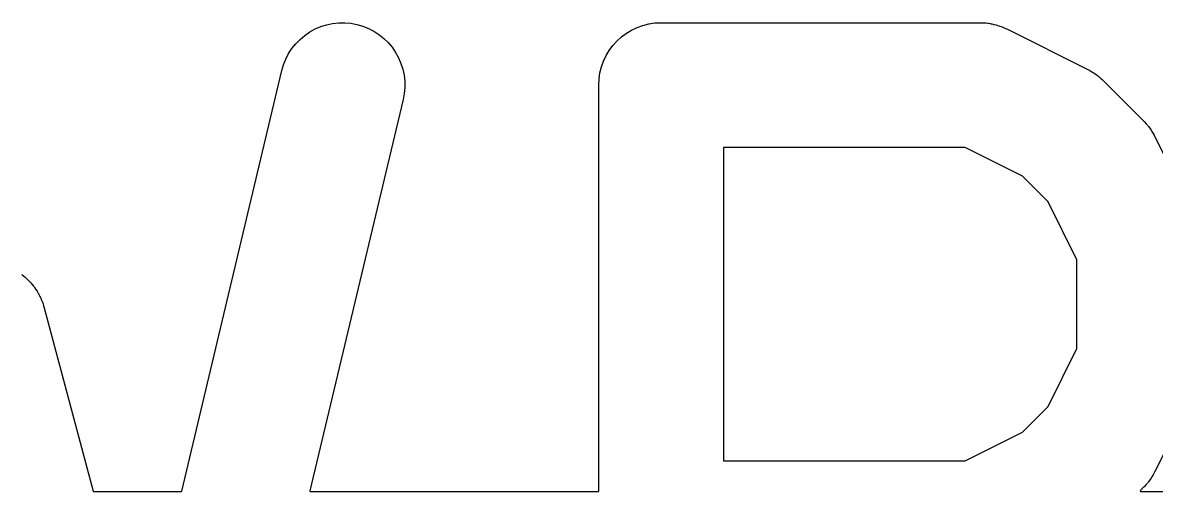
# Model space of a CAD drawing. Header units: metres. Extents: x 89 to 153, y -105 to 4.
# Drawn here: x 135.967 to 137.323, y -102.54 to -101.98 of the extents above; entities that cross this region are included whole.
import ezdxf

# ---------------------------------------------------------------- set-up
doc = ezdxf.new("R2010")
doc.units = ezdxf.units.M

msp = doc.modelspace()

# ---------------------------------------------------------------- linework, layer by layer
for points in [[(135.9663, -102.2813), (135.9682, -102.283), (135.9682, -102.283), (135.9682, -102.283), (135.9682, -102.283), (135.9682, -102.283), (135.9682, -102.283), (135.9682, -102.283), (135.9702, -102.2846), (135.971, -102.2853), (135.971, -102.2853), (135.971, -102.2853), (135.971, -102.2853), (135.971, -102.2853), (135.971, -102.2853), (135.971, -102.2853), (135.971, -102.2854), (135.9718, -102.2861), (135.9736, -102.2879), (135.9736, -102.2879), (135.9736, -102.2879), (135.9736, -102.2879), (135.9736, -102.2879), (135.9736, -102.2879), (135.9736, -102.2879), (135.9754, -102.2896), (135.9761, -102.2905), (135.9761, -102.2905), (135.9761, -102.2905), (135.9761, -102.2905), (135.9761, -102.2905), (135.9762, -102.2905), (135.9762, -102.2905), (135.9762, -102.2905), (135.9769, -102.2913), (135.9785, -102.2933), (135.9785, -102.2933), (135.9785, -102.2933), (135.9785, -102.2933), (135.9785, -102.2933), (135.9785, -102.2933), (135.9785, -102.2933), (135.9801, -102.2952), (135.9808, -102.2961), (135.9808, -102.2962), (135.9808, -102.2962), (135.9808, -102.2962), (135.9808, -102.2962), (135.9808, -102.2962), (135.9808, -102.2962), (135.9808, -102.2962), (135.9815, -102.297), (135.9829, -102.2992), (135.9829, -102.2992), (135.9829, -102.2992), (135.9829, -102.2992), (135.9829, -102.2992), (135.9829, -102.2992), (135.9829, -102.2992), (135.9843, -102.3012), (135.9848, -102.3022), (135.9848, -102.3022), (135.9848, -102.3022), (135.9848, -102.3022), (135.9848, -102.3022), (135.9848, -102.3022), (135.9848, -102.3022), (135.9849, -102.3023), (135.9855, -102.3032), (135.9866, -102.3054), (135.9866, -102.3054), (135.9866, -102.3054), (135.9866, -102.3054), (135.9866, -102.3054), (135.9866, -102.3054), (135.9866, -102.3054), (135.9878, -102.3076), (135.9883, -102.3087), (135.9883, -102.3087), (135.9883, -102.3087), (135.9883, -102.3087), (135.9883, -102.3087), (135.9883, -102.3087), (135.9883, -102.3087), (135.9883, -102.3087), (135.9888, -102.3097), (135.9897, -102.312), (135.9897, -102.312), (135.9897, -102.312), (135.9897, -102.312), (135.9897, -102.312), (135.9897, -102.312), (135.9897, -102.312), (135.9907, -102.3144), (135.9911, -102.3154), (135.9911, -102.3154), (135.9911, -102.3154), (135.9911, -102.3154), (135.9911, -102.3154), (135.9911, -102.3154), (135.9911, -102.3154), (135.9911, -102.3155), (135.9915, -102.3165), (135.9922, -102.3189), (135.9922, -102.3189), (135.9922, -102.3189), (135.9922, -102.3189), (135.9922, -102.3189), (135.9922, -102.3189), (135.9922, -102.3189), (135.993, -102.3213), (136.0513, -102.5401), (136.0513, -102.5401), (136.0513, -102.5401), (136.0513, -102.5401), (136.0513, -102.5401), (136.0513, -102.5401), (136.0513, -102.5401), (136.0513, -102.5401), (136.0513, -102.5402), (136.0513, -102.5402), (136.0513, -102.5402), (136.0513, -102.5402), (136.0513, -102.5402), (136.0513, -102.5402), (136.0514, -102.5402), (136.0514, -102.5402), (136.0514, -102.5402), (136.0514, -102.5402), (136.0514, -102.5402), (136.0514, -102.5402), (136.0514, -102.5402), (136.0514, -102.5403), (136.0514, -102.5403), (136.0514, -102.5403), (136.0514, -102.5403), (136.0514, -102.5403), (136.0514, -102.5403), (136.0514, -102.5403), (136.0514, -102.5403), (136.0514, -102.5403), (136.0514, -102.5403), (136.0514, -102.5403), (136.0514, -102.5403), (136.0515, -102.5403), (136.0515, -102.5403), (136.0515, -102.5403), (136.0515, -102.5404), (136.0515, -102.5404), (136.0515, -102.5404), (136.0515, -102.5404), (136.0515, -102.5404), (136.0515, -102.5404), (136.0515, -102.5404), (136.0515, -102.5404), (136.0515, -102.5404), (136.0515, -102.5404), (136.0515, -102.5404), (136.0515, -102.5404), (136.0516, -102.5404), (136.0516, -102.5404), (136.0516, -102.5404), (136.0516, -102.5404), (136.0516, -102.5404), (136.0516, -102.5404), (136.0516, -102.5404), (136.0516, -102.5404), (136.0516, -102.5404), (136.0516, -102.5404), (136.0516, -102.5404), (136.0516, -102.5404), (136.0516, -102.5404), (136.0516, -102.5404), (136.0517, -102.5405), (136.0517, -102.5405), (136.0517, -102.5405), (136.0517, -102.5405), (136.0517, -102.5405), (136.0517, -102.5405), (136.0517, -102.5405), (136.0517, -102.5405), (136.0517, -102.5405), (136.0517, -102.5405), (136.0517, -102.5405), (136.0517, -102.5405), (136.0518, -102.5405), (136.0518, -102.5405), (136.0518, -102.5405), (136.0518, -102.5405), (136.0518, -102.5405), (136.0518, -102.5405), (136.1569, -102.5405), (136.1569, -102.5405), (136.1569, -102.5405), (136.1569, -102.5405), (136.1569, -102.5405), (136.1569, -102.5405), (136.1569, -102.5405), (136.1569, -102.5405), (136.1569, -102.5405), (136.1569, -102.5405), (136.1569, -102.5405), (136.157, -102.5405), (136.157, -102.5405), (136.157, -102.5405), (136.157, -102.5405), (136.157, -102.5405), (136.157, -102.5405), (136.157, -102.5405), (136.157, -102.5404), (136.157, -102.5404), (136.157, -102.5404), (136.157, -102.5404), (136.157, -102.5404), (136.1571, -102.5404), (136.1571, -102.5404), (136.1571, -102.5404), (136.1571, -102.5404), (136.1571, -102.5404), (136.1571, -102.5404), (136.1571, -102.5404), (136.1571, -102.5404), (136.1571, -102.5404), (136.1571, -102.5404), (136.1571, -102.5404), (136.1571, -102.5404), (136.1571, -102.5404), (136.1571, -102.5404), (136.1571, -102.5404), (136.1572, -102.5404), (136.1572, -102.5404), (136.1572, -102.5404), (136.1572, -102.5404), (136.1572, -102.5404), (136.1572, -102.5404), (136.1572, -102.5404), (136.1572, -102.5403), (136.1572, -102.5403), (136.1572, -102.5403), (136.1572, -102.5403), (136.1572, -102.5403), (136.1572, -102.5403), (136.1572, -102.5403), (136.1572, -102.5403), (136.1572, -102.5403), (136.1573, -102.5403), (136.1573, -102.5403), (136.1573, -102.5403), (136.1573, -102.5403), (136.1573, -102.5403), (136.1573, -102.5403), (136.1573, -102.5403), (136.1573, -102.5403), (136.1573, -102.5402), (136.1573, -102.5402), (136.1573, -102.5402), (136.1573, -102.5402), (136.1573, -102.5402), (136.1573, -102.5402), (136.1573, -102.5402), (136.1573, -102.5402), (136.1573, -102.5402), (136.1573, -102.5402), (136.1573, -102.5402), (136.1573, -102.5402), (136.1573, -102.5402), (136.1573, -102.5402), (136.1573, -102.5402), (136.1573, -102.5401), (136.1573, -102.5401), (136.1573, -102.5401), (136.1574, -102.5401), (136.1574, -102.5401), (136.1574, -102.5401), (136.1574, -102.5401), (136.1574, -102.5401), (136.1574, -102.5401), (136.277, -102.0376), (136.2791, -102.0305), (136.2818, -102.0237), (136.2851, -102.0172), (136.2891, -102.0111), (136.2937, -102.0054), (136.2988, -102.0002), (136.3044, -101.9955), (136.3105, -101.9913), (136.3169, -101.9878), (136.3236, -101.9849), (136.3306, -101.9827), (136.3377, -101.9812), (136.345, -101.9804), (136.3523, -101.9803), (136.3596, -101.981), (136.3668, -101.9823), (136.3738, -101.9844), (136.3806, -101.9871), (136.3871, -101.9904), (136.3932, -101.9944), (136.3989, -101.999), (136.4042, -102.0041), (136.4089, -102.0097), (136.413, -102.0158), (136.4165, -102.0222), (136.4194, -102.0289), (136.4216, -102.0359), (136.4231, -102.043), (136.4239, -102.0503), (136.424, -102.0576), (136.4234, -102.0649), (136.422, -102.0721), (136.3107, -102.5399), (136.3107, -102.5399), (136.3107, -102.5399), (136.3107, -102.5399), (136.3107, -102.5399), (136.3107, -102.5399), (136.3107, -102.5399), (136.3107, -102.5399), (136.3106, -102.5399), (136.3106, -102.5399), (136.3106, -102.5399), (136.3106, -102.5399), (136.3106, -102.54), (136.3106, -102.54), (136.3106, -102.54), (136.3106, -102.54), (136.3106, -102.54), (136.3106, -102.54), (136.3106, -102.54), (136.3106, -102.54), (136.3106, -102.54), (136.3106, -102.54), (136.3106, -102.54), (136.3107, -102.54), (136.3107, -102.5401), (136.3107, -102.5401), (136.3107, -102.5401), (136.3107, -102.5401), (136.3107, -102.5401), (136.3107, -102.5401), (136.3107, -102.5401), (136.3107, -102.5401), (136.3107, -102.5401), (136.3107, -102.5401), (136.3107, -102.5401), (136.3107, -102.5401), (136.3107, -102.5401), (136.3107, -102.5401), (136.3107, -102.5402), (136.3107, -102.5402), (136.3107, -102.5402), (136.3107, -102.5402), (136.3107, -102.5402), (136.3107, -102.5402), (136.3107, -102.5402), (136.3107, -102.5402), (136.3107, -102.5402), (136.3107, -102.5402), (136.3107, -102.5402), (136.3107, -102.5402), (136.3107, -102.5402), (136.3107, -102.5403), (136.3107, -102.5403), (136.3107, -102.5403), (136.3108, -102.5403), (136.3108, -102.5403), (136.3108, -102.5403), (136.3108, -102.5403), (136.3108, -102.5403), (136.3108, -102.5403), (136.3108, -102.5403), (136.3108, -102.5403), (136.3108, -102.5403), (136.3108, -102.5403), (136.3108, -102.5403), (136.3108, -102.5403), (136.3108, -102.5404), (136.3108, -102.5404), (136.3108, -102.5404), (136.3108, -102.5404), (136.3108, -102.5404), (136.3109, -102.5404), (136.3109, -102.5404), (136.3109, -102.5404), (136.3109, -102.5404), (136.3109, -102.5404), (136.3109, -102.5404), (136.3109, -102.5404), (136.3109, -102.5404), (136.3109, -102.5404), (136.3109, -102.5404), (136.3109, -102.5404), (136.3109, -102.5404), (136.3109, -102.5404), (136.311, -102.5404), (136.311, -102.5404), (136.311, -102.5404), (136.311, -102.5404), (136.311, -102.5404), (136.311, -102.5404), (136.311, -102.5404), (136.311, -102.5404), (136.311, -102.5405), (136.311, -102.5405), (136.311, -102.5405), (136.311, -102.5405), (136.311, -102.5405), (136.311, -102.5405), (136.3111, -102.5405), (136.3111, -102.5405), (136.3111, -102.5405), (136.3111, -102.5405), (136.3111, -102.5405), (136.3111, -102.5405), (136.3111, -102.5405), (136.3111, -102.5405), (136.3111, -102.5405), (136.3111, -102.5405), (136.3111, -102.5405), (136.3111, -102.5405), (136.6554, -102.5405), (136.6555, -102.5405), (136.6555, -102.5405), (136.6555, -102.5405), (136.6555, -102.5405), (136.6555, -102.5405), (136.6555, -102.5405), (136.6555, -102.5405), (136.6555, -102.5405), (136.6555, -102.5405), (136.6555, -102.5405), (136.6555, -102.5405), (136.6555, -102.5405), (136.6555, -102.5405), (136.6555, -102.5405), (136.6556, -102.5405), (136.6556, -102.5405), (136.6556, -102.5405), (136.6556, -102.5404), (136.6556, -102.5404), (136.6556, -102.5404), (136.6556, -102.5404), (136.6556, -102.5404), (136.6556, -102.5404), (136.6556, -102.5404), (136.6556, -102.5404), (136.6556, -102.5404), (136.6557, -102.5404), (136.6557, -102.5404), (136.6557, -102.5404), (136.6557, -102.5404), (136.6557, -102.5404), (136.6557, -102.5404), (136.6557, -102.5404), (136.6557, -102.5404), (136.6557, -102.5404), (136.6557, -102.5404), (136.6557, -102.5404), (136.6557, -102.5404), (136.6557, -102.5404), (136.6557, -102.5404), (136.6557, -102.5404), (136.6558, -102.5404), (136.6558, -102.5404), (136.6558, -102.5403), (136.6558, -102.5403), (136.6558, -102.5403), (136.6558, -102.5403), (136.6558, -102.5403), (136.6558, -102.5403), (136.6558, -102.5403), (136.6558, -102.5403), (136.6558, -102.5403), (136.6558, -102.5403), (136.6558, -102.5403), (136.6558, -102.5403), (136.6558, -102.5403), (136.6558, -102.5403), (136.6558, -102.5403), (136.6558, -102.5403), (136.6559, -102.5402), (136.6559, -102.5402), (136.6559, -102.5402), (136.6559, -102.5402), (136.6559, -102.5402), (136.6559, -102.5402), (136.6559, -102.5402), (136.6559, -102.5402), (136.6559, -102.5402), (136.6559, -102.5402), (136.6559, -102.5402), (136.6559, -102.5402), (136.6559, -102.5402), (136.6559, -102.5402), (136.6559, -102.5401), (136.6559, -102.5401), (136.6559, -102.5401), (136.6559, -102.5401), (136.6559, -102.5401), (136.6559, -102.5401), (136.6559, -102.5401), (136.6559, -102.5401), (136.6559, -102.5401), (136.6559, -102.5401), (136.6559, -102.5401), (136.6559, -102.5401), (136.6559, -102.5401), (136.6559, -102.54), (136.6559, -102.54), (136.6559, -102.54), (136.6559, -102.54), (136.6559, -102.54), (136.6559, -102.54), (136.6559, -102.54), (136.6559, -102.54), (136.6559, -102.54), (136.6559, -102.54), (136.6559, -102.54), (136.6559, -102.0548), (136.6563, -102.0475), (136.6574, -102.0403), (136.6591, -102.0332), (136.6616, -102.0263), (136.6647, -102.0197), (136.6685, -102.0134), (136.6729, -102.0075), (136.6778, -102.0021), (136.6832, -101.9972), (136.6891, -101.9928), (136.6953, -101.9891), (136.702, -101.986), (136.7088, -101.9835), (136.7159, -101.9817), (136.7232, -101.9806), (136.7305, -101.9803), (137.1114, -101.9803), (137.1141, -101.9804), (137.1141, -101.9804), (137.1141, -101.9804), (137.1141, -101.9804), (137.1141, -101.9804), (137.1141, -101.9804), (137.1141, -101.9804), (137.1167, -101.9805), (137.1177, -101.9806), (137.1177, -101.9806), (137.1177, -101.9806), (137.1177, -101.9806), (137.1177, -101.9806), (137.1177, -101.9806), (137.1177, -101.9806), (137.1177, -101.9806), (137.1187, -101.9806), (137.1213, -101.981), (137.1213, -101.981), (137.1213, -101.981), (137.1213, -101.981), (137.1214, -101.981), (137.1214, -101.981), (137.1214, -101.981), (137.124, -101.9813), (137.1249, -101.9816), (137.125, -101.9816), (137.125, -101.9816), (137.125, -101.9816), (137.125, -101.9816), (137.125, -101.9816), (137.125, -101.9816), (137.125, -101.9816), (137.126, -101.9817), (137.1285, -101.9824), (137.1285, -101.9824), (137.1285, -101.9824), (137.1285, -101.9824), (137.1285, -101.9824), (137.1285, -101.9824), (137.1285, -101.9824), (137.1311, -101.9829), (137.1321, -101.9832), (137.1321, -101.9832), (137.1321, -101.9832), (137.1321, -101.9832), (137.1321, -101.9832), (137.1321, -101.9832), (137.1321, -101.9832), (137.1321, -101.9832), (137.1331, -101.9835), (137.1355, -101.9844), (137.1356, -101.9844), (137.1356, -101.9844), (137.1356, -101.9844), (137.1356, -101.9844), (137.1356, -101.9844), (137.1356, -101.9844), (137.1381, -101.9852), (137.139, -101.9856), (137.139, -101.9856), (137.139, -101.9856), (137.139, -101.9856), (137.139, -101.9856), (137.139, -101.9856), (137.139, -101.9856), (137.139, -101.9856), (137.14, -101.986), (137.1423, -101.9871), (137.1423, -101.9871), (137.1423, -101.9871), (137.1423, -101.9871), (137.1423, -101.9871), (137.1423, -101.9871), (137.1423, -101.9871), (137.1448, -101.9882), (137.24, -102.0358), (137.2409, -102.0363), (137.2409, -102.0363), (137.2409, -102.0363), (137.2409, -102.0363), (137.2409, -102.0363), (137.2409, -102.0363), (137.2409, -102.0363), (137.2409, -102.0363), (137.2418, -102.0367), (137.2441, -102.0381), (137.2441, -102.0381), (137.2441, -102.0381), (137.2441, -102.0381), (137.2441, -102.0381), (137.2441, -102.0381), (137.2441, -102.0381), (137.2464, -102.0394), (137.2472, -102.0399), (137.2472, -102.0399), (137.2472, -102.0399), (137.2472, -102.0399), (137.2472, -102.0399), (137.2472, -102.0399), (137.2472, -102.0399), (137.2472, -102.04), (137.2481, -102.0405), (137.2502, -102.042), (137.2502, -102.042), (137.2502, -102.042), (137.2502, -102.042), (137.2502, -102.042), (137.2502, -102.042), (137.2502, -102.042), (137.2524, -102.0436), (137.2531, -102.0442), (137.2531, -102.0442), (137.2531, -102.0442), (137.2531, -102.0442), (137.2531, -102.0442), (137.2531, -102.0442), (137.2531, -102.0442), (137.2532, -102.0442), (137.254, -102.0448), (137.2559, -102.0466), (137.2559, -102.0466), (137.2559, -102.0466), (137.2559, -102.0466), (137.2559, -102.0466), (137.2559, -102.0466), (137.2559, -102.0466), (137.2579, -102.0483), (137.2586, -102.049), (137.2586, -102.049), (137.2586, -102.049), (137.2586, -102.0491), (137.2586, -102.0491), (137.2586, -102.0491), (137.2586, -102.0491), (137.2586, -102.0491), (137.2594, -102.0497), (137.307, -102.0973), (137.3077, -102.0981), (137.3077, -102.0981), (137.3077, -102.0981), (137.3077, -102.0981), (137.3077, -102.0981), (137.3077, -102.0981), (137.3077, -102.0981), (137.3077, -102.0981), (137.3084, -102.0988), (137.3101, -102.1008), (137.3101, -102.1008), (137.3101, -102.1008), (137.3101, -102.1008), (137.3101, -102.1008), (137.3101, -102.1008), (137.3101, -102.1008), (137.3119, -102.1028), (137.3125, -102.1036), (137.3125, -102.1036), (137.3125, -102.1036), (137.3125, -102.1036), (137.3125, -102.1036), (137.3125, -102.1036), (137.3125, -102.1036), (137.3125, -102.1036), (137.3132, -102.1044), (137.3147, -102.1065), (137.3147, -102.1065), (137.3147, -102.1065), (137.3147, -102.1065), (137.3147, -102.1065), (137.3147, -102.1065), (137.3147, -102.1065), (137.3163, -102.1086), (137.3168, -102.1095), (137.3168, -102.1095), (137.3168, -102.1095), (137.3168, -102.1095), (137.3168, -102.1095), (137.3168, -102.1095), (137.3168, -102.1095), (137.3168, -102.1095), (137.3174, -102.1103), (137.3187, -102.1126), (137.3187, -102.1126), (137.3187, -102.1126), (137.3187, -102.1127), (137.3187, -102.1127), (137.3187, -102.1127), (137.3187, -102.1127), (137.32, -102.1149), (137.3204, -102.1158), (137.3205, -102.1158), (137.3205, -102.1158), (137.3205, -102.1158), (137.3205, -102.1158), (137.3205, -102.1158), (137.3205, -102.1158), (137.3205, -102.1159), (137.321, -102.1167), (137.3686, -102.2119)], [(136.8055, -102.1294), (136.8055, -102.1294), (136.8055, -102.1294), (136.8055, -102.1294), (136.8055, -102.1294), (136.8055, -102.1294), (136.8055, -102.1294), (136.8055, -102.1294), (136.8054, -102.1294), (136.8054, -102.1294), (136.8054, -102.1294), (136.8054, -102.1294), (136.8054, -102.1294), (136.8054, -102.1294), (136.8054, -102.1294), (136.8054, -102.1294), (136.8054, -102.1294), (136.8054, -102.1294), (136.8054, -102.1294), (136.8054, -102.1294), (136.8053, -102.1294), (136.8053, -102.1294), (136.8053, -102.1294), (136.8053, -102.1294), (136.8053, -102.1294), (136.8053, -102.1294), (136.8053, -102.1294), (136.8053, -102.1294), (136.8053, -102.1294), (136.8053, -102.1294), (136.8053, -102.1294), (136.8053, -102.1294), (136.8053, -102.1294), (136.8053, -102.1294), (136.8052, -102.1294), (136.8052, -102.1294), (136.8052, -102.1294), (136.8052, -102.1294), (136.8052, -102.1295), (136.8052, -102.1295), (136.8052, -102.1295), (136.8052, -102.1295), (136.8052, -102.1295), (136.8052, -102.1295), (136.8052, -102.1295), (136.8052, -102.1295), (136.8052, -102.1295), (136.8052, -102.1295), (136.8052, -102.1295), (136.8052, -102.1295), (136.8051, -102.1295), (136.8051, -102.1295), (136.8051, -102.1295), (136.8051, -102.1295), (136.8051, -102.1295), (136.8051, -102.1295), (136.8051, -102.1296), (136.8051, -102.1296), (136.8051, -102.1296), (136.8051, -102.1296), (136.8051, -102.1296), (136.8051, -102.1296), (136.8051, -102.1296), (136.8051, -102.1296), (136.8051, -102.1296), (136.8051, -102.1296), (136.8051, -102.1296), (136.8051, -102.1296), (136.8051, -102.1296), (136.8051, -102.1296), (136.8051, -102.1297), (136.8051, -102.1297), (136.8051, -102.1297), (136.805, -102.1297), (136.805, -102.1297), (136.805, -102.1297), (136.805, -102.1297), (136.805, -102.1297), (136.805, -102.1297), (136.805, -102.1297), (136.805, -102.1297), (136.805, -102.1297), (136.805, -102.1297), (136.805, -102.1298), (136.805, -102.1298), (136.805, -102.1298), (136.805, -102.1298), (136.805, -102.1298), (136.805, -102.1298), (136.805, -102.1298), (136.805, -102.1298), (136.805, -102.1298), (136.805, -102.1298), (136.805, -102.1298), (136.805, -102.1298), (136.805, -102.1298), (136.805, -102.1299), (136.805, -102.5036), (136.805, -102.5036), (136.805, -102.5036), (136.805, -102.5036), (136.805, -102.5036), (136.805, -102.5036), (136.805, -102.5036), (136.805, -102.5036), (136.805, -102.5037), (136.805, -102.5037), (136.805, -102.5037), (136.805, -102.5037), (136.805, -102.5037), (136.805, -102.5037), (136.805, -102.5037), (136.805, -102.5037), (136.805, -102.5037), (136.805, -102.5037), (136.805, -102.5037), (136.805, -102.5037), (136.805, -102.5037), (136.805, -102.5038), (136.805, -102.5038), (136.805, -102.5038), (136.8051, -102.5038), (136.8051, -102.5038), (136.8051, -102.5038), (136.8051, -102.5038), (136.8051, -102.5038), (136.8051, -102.5038), (136.8051, -102.5038), (136.8051, -102.5038), (136.8051, -102.5038), (136.8051, -102.5038), (136.8051, -102.5038), (136.8051, -102.5039), (136.8051, -102.5039), (136.8051, -102.5039), (136.8051, -102.5039), (136.8051, -102.5039), (136.8051, -102.5039), (136.8051, -102.5039), (136.8051, -102.5039), (136.8051, -102.5039), (136.8051, -102.5039), (136.8051, -102.5039), (136.8051, -102.5039), (136.8052, -102.5039), (136.8052, -102.5039), (136.8052, -102.5039), (136.8052, -102.504), (136.8052, -102.504), (136.8052, -102.504), (136.8052, -102.504), (136.8052, -102.504), (136.8052, -102.504), (136.8052, -102.504), (136.8052, -102.504), (136.8052, -102.504), (136.8052, -102.504), (136.8052, -102.504), (136.8052, -102.504), (136.8052, -102.504), (136.8053, -102.504), (136.8053, -102.504), (136.8053, -102.504), (136.8053, -102.504), (136.8053, -102.504), (136.8053, -102.504), (136.8053, -102.504), (136.8053, -102.504), (136.8053, -102.504), (136.8053, -102.5041), (136.8053, -102.5041), (136.8053, -102.5041), (136.8053, -102.5041), (136.8053, -102.5041), (136.8054, -102.5041), (136.8054, -102.5041), (136.8054, -102.5041), (136.8054, -102.5041), (136.8054, -102.5041), (136.8054, -102.5041), (136.8054, -102.5041), (136.8054, -102.5041), (136.8054, -102.5041), (136.8054, -102.5041), (136.8054, -102.5041), (136.8054, -102.5041), (136.8055, -102.5041), (136.8055, -102.5041), (136.8055, -102.5041), (136.8055, -102.5041), (136.8055, -102.5041), (136.8055, -102.5041), (136.8055, -102.5041), (136.8055, -102.5041), (136.8055, -102.5041), (137.0937, -102.5041), (137.0937, -102.5041), (137.0937, -102.5041), (137.0937, -102.5041), (137.0937, -102.5041), (137.0937, -102.5041), (137.0938, -102.5041), (137.0938, -102.5041), (137.0938, -102.5041), (137.0938, -102.5041), (137.0938, -102.5041), (137.0938, -102.5041), (137.0938, -102.5041), (137.0938, -102.5041), (137.0938, -102.5041), (137.0938, -102.5041), (137.0938, -102.5041), (137.0938, -102.5041), (137.0939, -102.5041), (137.0939, -102.5041), (137.0939, -102.5041), (137.0939, -102.5041), (137.0939, -102.5041), (137.0939, -102.5041), (137.0939, -102.5041), (137.0939, -102.5041), (137.0939, -102.5041), (137.0939, -102.504), (137.0939, -102.504), (137.0939, -102.504), (137.0939, -102.504), (137.0939, -102.504), (137.1624, -102.4698), (137.1625, -102.4698), (137.1625, -102.4698), (137.1625, -102.4698), (137.1625, -102.4698), (137.1625, -102.4698), (137.1625, -102.4698), (137.1625, -102.4698), (137.1625, -102.4698), (137.1625, -102.4697), (137.1625, -102.4697), (137.1625, -102.4697), (137.1625, -102.4697), (137.1625, -102.4697), (137.1625, -102.4697), (137.1626, -102.4697), (137.1626, -102.4697), (137.1626, -102.4697), (137.1626, -102.4697), (137.1626, -102.4697), (137.193, -102.4393), (137.193, -102.4393), (137.193, -102.4393), (137.193, -102.4393), (137.193, -102.4393), (137.193, -102.4393), (137.193, -102.4393), (137.193, -102.4393), (137.193, -102.4392), (137.193, -102.4392), (137.193, -102.4392), (137.193, -102.4392), (137.193, -102.4392), (137.193, -102.4392), (137.193, -102.4392), (137.193, -102.4392), (137.193, -102.4392), (137.1931, -102.4392), (137.1931, -102.4392), (137.1931, -102.4392), (137.2273, -102.3707), (137.2273, -102.3707), (137.2273, -102.3707), (137.2273, -102.3706), (137.2273, -102.3706), (137.2273, -102.3706), (137.2273, -102.3706), (137.2273, -102.3706), (137.2273, -102.3706), (137.2273, -102.3706), (137.2273, -102.3706), (137.2273, -102.3706), (137.2273, -102.3706), (137.2273, -102.3706), (137.2274, -102.3706), (137.2274, -102.3706), (137.2274, -102.3706), (137.2274, -102.3705), (137.2274, -102.3705), (137.2274, -102.3705), (137.2274, -102.3705), (137.2274, -102.3705), (137.2274, -102.3705), (137.2274, -102.3705), (137.2274, -102.3705), (137.2274, -102.3705), (137.2274, -102.3705), (137.2274, -102.3705), (137.2274, -102.3705), (137.2274, -102.3704), (137.2274, -102.3704), (137.2274, -102.3704), (137.2274, -102.263), (137.2274, -102.263), (137.2274, -102.263), (137.2274, -102.263), (137.2274, -102.263), (137.2274, -102.263), (137.2274, -102.263), (137.2274, -102.263), (137.2274, -102.263), (137.2274, -102.2629), (137.2274, -102.2629), (137.2274, -102.2629), (137.2274, -102.2629), (137.2274, -102.2629), (137.2274, -102.2629), (137.2274, -102.2629), (137.2274, -102.2629), (137.2274, -102.2629), (137.2273, -102.2629), (137.2273, -102.2629), (137.2273, -102.2629), (137.2273, -102.2628), (137.2273, -102.2628), (137.2273, -102.2628), (137.2273, -102.2628), (137.2273, -102.2628), (137.2273, -102.2628), (137.2273, -102.2628), (137.2273, -102.2628), (137.2273, -102.2628), (137.2273, -102.2628), (137.2273, -102.2628), (137.1931, -102.1943), (137.1931, -102.1943), (137.1931, -102.1943), (137.193, -102.1943), (137.193, -102.1943), (137.193, -102.1942), (137.193, -102.1942), (137.193, -102.1942), (137.193, -102.1942), (137.193, -102.1942), (137.193, -102.1942), (137.193, -102.1942), (137.193, -102.1942), (137.193, -102.1942), (137.193, -102.1942), (137.193, -102.1942), (137.193, -102.1942), (137.193, -102.1942), (137.193, -102.1942), (137.193, -102.1942), (137.1626, -102.1638), (137.1626, -102.1637), (137.1626, -102.1637), (137.1626, -102.1637), (137.1626, -102.1637), (137.1625, -102.1637), (137.1625, -102.1637), (137.1625, -102.1637), (137.1625, -102.1637), (137.1625, -102.1637), (137.1625, -102.1637), (137.1625, -102.1637), (137.1625, -102.1637), (137.1625, -102.1637), (137.1625, -102.1637), (137.1625, -102.1637), (137.1625, -102.1637), (137.1625, -102.1637), (137.1625, -102.1637), (137.1624, -102.1637), (137.0939, -102.1294), (137.0939, -102.1294), (137.0939, -102.1294), (137.0939, -102.1294), (137.0939, -102.1294), (137.0939, -102.1294), (137.0939, -102.1294), (137.0939, -102.1294), (137.0939, -102.1294), (137.0939, -102.1294), (137.0939, -102.1294), (137.0939, -102.1294), (137.0939, -102.1294), (137.0939, -102.1294), (137.0938, -102.1294), (137.0938, -102.1294), (137.0938, -102.1294), (137.0938, -102.1294), (137.0938, -102.1294), (137.0938, -102.1294), (137.0938, -102.1294), (137.0938, -102.1294), (137.0938, -102.1294), (137.0938, -102.1294), (137.0938, -102.1294), (137.0938, -102.1294), (137.0937, -102.1294), (137.0937, -102.1294), (137.0937, -102.1294), (137.0937, -102.1294), (137.0937, -102.1294), (137.0937, -102.1294), (136.8055, -102.1294), (136.8055, -102.1294)], [(137.3686, -102.4215), (137.321, -102.5167), (137.3205, -102.5176), (137.3205, -102.5176), (137.3205, -102.5176), (137.3205, -102.5176), (137.3205, -102.5176), (137.3205, -102.5176), (137.3205, -102.5176), (137.3204, -102.5176), (137.32, -102.5185), (137.3187, -102.5208), (137.3187, -102.5208), (137.3187, -102.5208), (137.3187, -102.5208), (137.3187, -102.5208), (137.3187, -102.5208), (137.3187, -102.5208), (137.3174, -102.5231), (137.3168, -102.5239), (137.3168, -102.5239), (137.3168, -102.5239), (137.3168, -102.5239), (137.3168, -102.5239), (137.3168, -102.5239), (137.3168, -102.5239), (137.3168, -102.5239), (137.3163, -102.5248), (137.3147, -102.5269), (137.3147, -102.5269), (137.3147, -102.5269), (137.3147, -102.5269), (137.3147, -102.5269), (137.3147, -102.5269), (137.3147, -102.5269), (137.3132, -102.5291), (137.3125, -102.5298), (137.3125, -102.5299), (137.3125, -102.5299), (137.3125, -102.5299), (137.3125, -102.5299), (137.3125, -102.5299), (137.3125, -102.5299), (137.3125, -102.5299), (137.3119, -102.5307), (137.3101, -102.5326), (137.3101, -102.5326), (137.3101, -102.5326), (137.3101, -102.5326), (137.3101, -102.5326), (137.3101, -102.5326), (137.3101, -102.5326), (137.3084, -102.5346), (137.3077, -102.5353), (137.3077, -102.5353), (137.3077, -102.5353), (137.3077, -102.5353), (137.3077, -102.5353), (137.3077, -102.5353), (137.3077, -102.5353), (137.3077, -102.5354), (137.307, -102.5361), (137.3035, -102.5396), (137.3035, -102.5396), (137.3035, -102.5396), (137.3035, -102.5396), (137.3035, -102.5396), (137.3034, -102.5396), (137.3034, -102.5397), (137.3034, -102.5397), (137.3034, -102.5397), (137.3034, -102.5397), (137.3034, -102.5397), (137.3034, -102.5397), (137.3034, -102.5397), (137.3034, -102.5397), (137.3034, -102.5397), (137.3034, -102.5397), (137.3034, -102.5397), (137.3034, -102.5397), (137.3034, -102.5397), (137.3034, -102.5397), (137.3034, -102.5397), (137.3034, -102.5398), (137.3034, -102.5398), (137.3034, -102.5398), (137.3034, -102.5398), (137.3034, -102.5398), (137.3034, -102.5398), (137.3034, -102.5398), (137.3034, -102.5398), (137.3033, -102.5398), (137.3033, -102.5398), (137.3033, -102.5398), (137.3033, -102.5398), (137.3033, -102.5398), (137.3033, -102.5398), (137.3033, -102.5399), (137.3033, -102.5399), (137.3033, -102.5399), (137.3033, -102.5399), (137.3033, -102.5399), (137.3033, -102.5399), (137.3033, -102.5399), (137.3033, -102.5399), (137.3033, -102.5399), (137.3033, -102.5399), (137.3033, -102.5399), (137.3033, -102.5399), (137.3033, -102.54), (137.3033, -102.54), (137.3033, -102.54), (137.3033, -102.54), (137.3033, -102.54), (137.3033, -102.54), (137.3033, -102.54), (137.3033, -102.54), (137.3033, -102.54), (137.3033, -102.54), (137.3033, -102.54), (137.3033, -102.54), (137.3033, -102.5401), (137.3033, -102.5401), (137.3033, -102.5401), (137.3033, -102.5401), (137.3033, -102.5401), (137.3033, -102.5401), (137.3033, -102.5401), (137.3033, -102.5401), (137.3033, -102.5401), (137.3033, -102.5401), (137.3034, -102.5401), (137.3034, -102.5401), (137.3034, -102.5401), (137.3034, -102.5402), (137.3034, -102.5402), (137.3034, -102.5402), (137.3034, -102.5402), (137.3034, -102.5402), (137.3034, -102.5402), (137.3034, -102.5402), (137.3034, -102.5402), (137.3034, -102.5402), (137.3034, -102.5402), (137.3034, -102.5402), (137.3034, -102.5402), (137.3034, -102.5402), (137.3034, -102.5402), (137.3034, -102.5403), (137.3034, -102.5403), (137.3034, -102.5403), (137.3034, -102.5403), (137.3034, -102.5403), (137.3034, -102.5403), (137.3034, -102.5403), (137.3035, -102.5403), (137.3035, -102.5403), (137.3035, -102.5403), (137.3035, -102.5403), (137.3035, -102.5403), (137.3035, -102.5403), (137.3035, -102.5403), (137.3035, -102.5403), (137.3035, -102.5403), (137.3035, -102.5404), (137.3035, -102.5404), (137.3035, -102.5404), (137.3035, -102.5404), (137.3035, -102.5404), (137.3035, -102.5404), (137.3035, -102.5404), (137.3035, -102.5404), (137.3036, -102.5404), (137.3036, -102.5404), (137.3036, -102.5404), (137.3036, -102.5404), (137.3036, -102.5404), (137.3036, -102.5404), (137.3036, -102.5404), (137.3036, -102.5404), (137.3036, -102.5404), (137.3036, -102.5404), (137.3036, -102.5404), (137.3036, -102.5404), (137.3036, -102.5404), (137.3037, -102.5404), (137.3037, -102.5404), (137.3037, -102.5404), (137.3037, -102.5404), (137.3037, -102.5404), (137.3037, -102.5405), (137.3037, -102.5405), (137.3037, -102.5405), (137.3037, -102.5405), (137.3037, -102.5405), (137.3037, -102.5405), (137.3037, -102.5405), (137.3038, -102.5405), (137.3038, -102.5405), (137.3038, -102.5405), (137.3038, -102.5405), (137.3038, -102.5405), (137.3038, -102.5405), (137.3038, -102.5405), (137.3038, -102.5405), (137.3038, -102.5405), (137.3038, -102.5405), (137.3038, -102.5405), (138.4173, -102.5405)]]:
    msp.add_lwpolyline(points)

doc.saveas('drawing.dxf')
